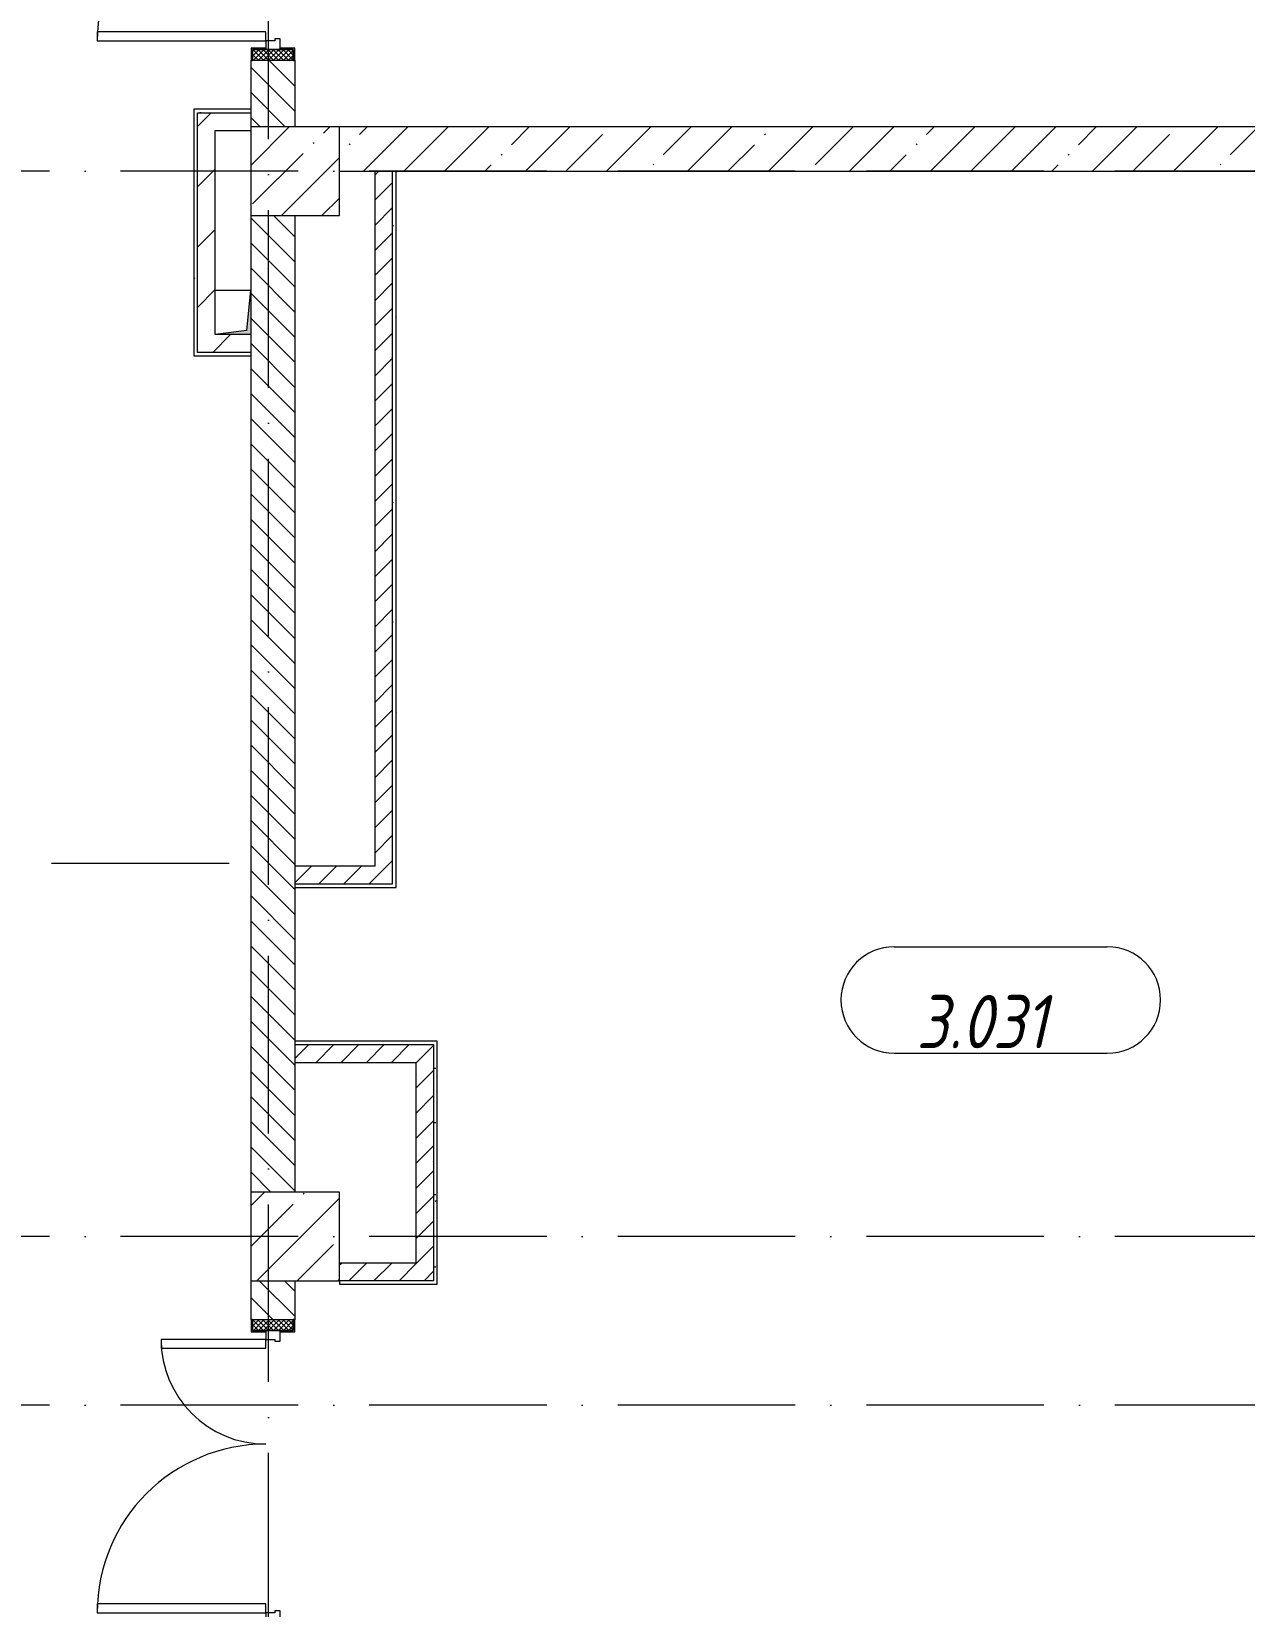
# Model space of a CAD drawing. Header units: millimetres. Extents: x -6467 to 106027, y -7090 to 195095.
# Drawn here: x 92125 to 98957, y 110860 to 119732 of the extents above; entities that cross this region are included whole.
import ezdxf

# ---------------------------------------------------------------- set-up
doc = ezdxf.new("R2010")
doc.units = ezdxf.units.MM
doc.linetypes.add('50_200_ШТРИХ_1Т_ш5_п1_п1_', pattern=[1400, 1000, -200, 0, -200])
for name, color, linetype, lineweight, true_color in [('A-AREA-IDEN-1', 7, 'Continuous', 9, 0xaaaaaa), ('A-GENM-1', 7, 'Continuous', 9, 0xaaaaaa), ('I-WALL-1', 7, 'Continuous', 5, 0x787878), ('M-EQPM-1', 7, 'Continuous', 9, 0xaaaaaa), ('M-EQPM-2', 7, 'Continuous', 9, 0xe2e2e2), ('Оси-3', 7, '50_200_ШТРИХ_1Т_ш5_п1_п1_', 9, 0xaaaaaa)]:
    doc.layers.add(name, color=color, linetype=linetype, lineweight=lineweight, true_color=true_color)
for name, color, linetype, lineweight in [('A-DOOR', 7, 'Continuous', 9), ('A-DOOR-2', 7, 'Continuous', 5), ('A-DOOR-FRAM', 7, 'Continuous', 9), ('A-DOOR-FRAM-2', 7, 'Continuous', 5), ('A-WALL', 7, 'Continuous', 5), ('A-WALL-FNSH-1', 7, 'Continuous', 5), ('I-WALL', 7, 'Continuous', 5), ('S-COLS', 7, 'Continuous', 9), ('S-COLS-1', 7, 'Continuous', 5)]:
    doc.layers.add(name, color=color, linetype=linetype, lineweight=lineweight)
doc.styles.add('ISOCPEUR_I_1', font='isocpeui.ttf', dxfattribs={"width": 0.85, "height": 2.5})
pattern_1 = [(0, (109.45, 102614.03), (406.4, 101.6), [6.706, -298.094, 6.706, -298.094, -1625.6]), (0, (109.45, 102614.03), (406.4, 101.6), [-609.6, 6.706, -602.894, 6.706, -298.094, -711.2]), (0, (109.45, 102614.03), (406.4, 101.6), [-1524, 6.706, -196.494, 6.706, -501.294]), (120, (261.85, 102664.83), (-291.18818, 301.15272), [6.706, -298.094, 6.706, -298.094, -1625.6]), (120, (261.85, 102664.83), (-291.18818, 301.15272), [-609.6, 6.706, -602.894, 6.706, -298.094, -711.2]), (120, (261.85, 102664.83), (-291.18818, 301.15272), [-1524, 6.706, -196.494, 6.706, -501.294]), (240, (312.65, 102868.03), (-115.21182, -402.75272), [6.706, -298.094, 6.706, -298.094, -1625.6]), (240, (312.65, 102868.03), (-115.21182, -402.75272), [-609.6, 6.706, -602.894, 6.706, -298.094, -711.2]), (240, (312.65, 102868.03), (-115.21182, -402.75272), [-1524, 6.706, -196.494, 6.706, -501.294])]
pattern_2 = [(45, (109.45, 102614.03), (-169.7056, 169.7056), [])]
pattern_3 = [(135, (1456.41, 189.685), (-14.14214, -14.14214), []), (225, (1456.41, 189.685), (14.14214, -14.14214), [])]
pattern_4 = [(45, (-666.384, 189.685), (-14.1421, 14.1421), []), (135, (-666.384, 189.685), (-14.1421, -14.1421), [])]
pattern_5 = [(45, (109.45, 102614.03), (-70.71068, 70.71068), [])]

# ---------------------------------------------------------------- blocks, each defined once
blk = doc.blocks.new('BSC_Колонна _Прямоугольная - 500х500-V43-АИ_План этажа Радиаторы_3')
at = {"layer": 'S-COLS-1'}
h = blk.add_hatch(dxfattribs=at)
h.set_pattern_fill('FP_72', color=256, style=0, pattern_type=2)
h.set_pattern_definition([(45, (-93500, -16331.04), (-228.0985, 228.0985), []), (45, (-93271.9, -16331.04), (-228.0985, 228.0985), [403.225, -80.645, 6.706, -73.939])])
h.paths.add_polyline_path([(-250, -250), (250, -250), (250, 250), (-250, 250)])
for p, q in [((250, 250), (-250, 250)), ((-250, 250), (-250, -250)), ((250, -250), (250, 250)), ((-250, -250), (250, -250))]:
    blk.add_line(p, q, dxfattribs=at)
blk = doc.blocks.new('BSC_Колонна _Прямоугольная - 500х500-V89-АИ_План этажа Радиаторы_3')
at = {"layer": 'S-COLS-1'}
h = blk.add_hatch(dxfattribs=at)
h.set_pattern_fill('FP_124', color=256, style=0, pattern_type=2)
h.set_pattern_definition([(45, (-93500, -10331.04), (-228.0985, 228.0985), []), (45, (-93271.9, -10331.04), (-228.0985, 228.0985), [403.225, -80.645, 6.706, -73.939])])
h.paths.add_polyline_path([(-250, -250), (250, -250), (250, 250), (-250, 250), (-250, -42.7)])
for p, q in [((250, 250), (-250, 250)), ((-250, 250), (-250, -250)), ((250, -250), (250, 250)), ((-250, -250), (250, -250))]:
    blk.add_line(p, q, dxfattribs=at)
blk = doc.blocks.new('Канал вертикальный прямоугольный - Шахта - значок проема-24087366-АИ_План этажа Радиаторы_3')
at = {"layer": 'M-EQPM-2'}
blk.add_hatch(color=256, dxfattribs=at).paths.add_polyline_path([(-100, 125), (-100, -125), (-77.5, 102.5), (100, 125)])
at = {"layer": 'M-EQPM-1'}
for p, q in [((-100, -125), (-100, 125)), ((-100, 125), (100, 125)), ((-77.5, 102.5), (-100, -125)), ((-77.5, 102.5), (100, 125)), ((100, 125), (100, -125)), ((100, -125), (-100, -125))]:
    blk.add_line(p, q, dxfattribs=at)
blk = doc.blocks.new('110_Дверь_СКБ_2Ст_Наружная1 - СОШ_Д-07_1760_1440_х2400мм_Все учебные помещения_ читальные залы-25567571-АИ_План этажа Радиаторы_3')
at = {"layer": 'A-DOOR-2'}
h = blk.add_hatch(dxfattribs=at)
h.set_pattern_fill('FP_117', color=256, style=0, pattern_type=2)
h.set_pattern_definition(pattern_3)
h.paths.add_polyline_path([(899.5, -115), (899.5, 115), (839.5, 115), (839.5, -115)])
at = {"layer": 'A-DOOR-FRAM-2'}
h = blk.add_hatch(dxfattribs=at)
h.set_pattern_fill('FP_118', color=256, style=0, pattern_type=2)
h.set_pattern_definition(pattern_4)
h.paths.add_polyline_path([(-800.5, -115), (-800.5, 115), (-860.5, 115), (-860.5, -115)])
at = {"layer": 'A-DOOR'}
for p, q in [((-750.5, 990), (-750.5, 40)), ((-700.5, 990), (-750.5, 990)), ((-700.5, 40), (-700.5, 990)), ((789.5, 630), (739.5, 630)), ((739.5, 630), (739.5, 40)), ((789.5, 40), (789.5, 630)), ((-750.5, 40), (-700.5, 40)), ((739.5, 40), (789.5, 40))]:
    blk.add_line(p, q, dxfattribs=at)
at = {"layer": 'A-DOOR-2'}
for p, q in [((-792.5, 123), (-862.5, 123)), ((-862.5, 123), (-862.5, 115)), ((-862.5, 115), (-800.5, 115)), ((-800.5, 115), (-800.5, 40)), ((-792.5, 40), (-792.5, 123)), ((901.5, 123), (831.5, 123)), ((831.5, 123), (831.5, 40)), ((839.5, 40), (839.5, 115)), ((839.5, 115), (901.5, 115)), ((901.5, 115), (901.5, 123)), ((-800.5, 40), (-792.5, 40)), ((831.5, 40), (839.5, 40)), ((-792.5, -40), (-800.5, -40)), ((-800.5, -40), (-800.5, -115)), ((-792.5, -123), (-792.5, -40)), ((839.5, -40), (831.5, -40)), ((831.5, -40), (831.5, -123)), ((839.5, -115), (839.5, -40)), ((-862.5, -115), (-862.5, -123)), ((-800.5, -115), (-862.5, -115)), ((-862.5, -123), (-792.5, -123)), ((831.5, -123), (901.5, -123)), ((901.5, -115), (839.5, -115)), ((901.5, -123), (901.5, -115))]:
    blk.add_line(p, q, dxfattribs=at)
for centre, radius, start, end in [((-750.5, 40), 950, 0, 90), ((789.5, 40), 590, 90, 180)]:
    blk.add_arc(centre, radius, start, end, dxfattribs=at)
at = {"layer": 'A-DOOR-FRAM'}
for p, q in [((-800.5, 115), (-860.5, 115)), ((-860.5, 115), (-860.5, -115)), ((-800.5, -115), (-800.5, 115)), ((899.5, 115), (839.5, 115)), ((839.5, 115), (839.5, -115)), ((899.5, -115), (899.5, 115)), ((-750.5, 40), (-800.5, 40)), ((-800.5, 40), (-800.5, -40)), ((-750.5, -10), (-750.5, 40)), ((789.5, 40), (789.5, -10)), ((839.5, 40), (789.5, 40)), ((839.5, -40), (839.5, 40)), ((-800.5, -40), (-740.5, -40)), ((-740.5, -10), (-750.5, -10)), ((-740.5, -40), (-740.5, -10)), ((789.5, -10), (779.5, -10)), ((779.5, -10), (779.5, -40)), ((779.5, -40), (839.5, -40)), ((-860.5, -115), (-800.5, -115)), ((839.5, -115), (899.5, -115))]:
    blk.add_line(p, q, dxfattribs=at)
blk = doc.blocks.new('110_Дверь_СКБ_2Ст_Наружная1 - СОШ_Д-07_1760_1440_х2400мм_Все учебные помещения_ читальные залы-26087121-АИ_План этажа Радиаторы_3')
at = {"layer": 'A-DOOR-2'}
h = blk.add_hatch(dxfattribs=at)
h.set_pattern_fill('FP_117', color=256, style=0, pattern_type=2)
h.set_pattern_definition(pattern_3)
h.paths.add_polyline_path([(839.5, -115), (899.5, -115), (899.5, 115), (839.5, 115)])
at = {"layer": 'A-DOOR-FRAM-2'}
h = blk.add_hatch(dxfattribs=at)
h.set_pattern_fill('FP_118', color=256, style=0, pattern_type=2)
h.set_pattern_definition(pattern_4)
h.paths.add_polyline_path([(-860.5, -115), (-800.5, -115), (-800.5, 115), (-860.5, 115)])
at = {"layer": 'A-DOOR'}
for p, q in [((-750.5, 990), (-750.5, 40)), ((-700.5, 990), (-750.5, 990)), ((-700.5, 40), (-700.5, 990)), ((789.5, 630), (739.5, 630)), ((739.5, 630), (739.5, 40)), ((789.5, 40), (789.5, 630)), ((-750.5, 40), (-700.5, 40)), ((739.5, 40), (789.5, 40))]:
    blk.add_line(p, q, dxfattribs=at)
at = {"layer": 'A-DOOR-2'}
for p, q in [((-792.5, 123), (-862.5, 123)), ((-862.5, 123), (-862.5, 115)), ((-862.5, 115), (-800.5, 115)), ((-800.5, 115), (-800.5, 40)), ((-792.5, 40), (-792.5, 123)), ((901.5, 123), (831.5, 123)), ((831.5, 123), (831.5, 40)), ((839.5, 40), (839.5, 115)), ((839.5, 115), (901.5, 115)), ((901.5, 115), (901.5, 123)), ((-800.5, 40), (-792.5, 40)), ((831.5, 40), (839.5, 40)), ((-792.5, -40), (-800.5, -40)), ((-800.5, -40), (-800.5, -115)), ((-792.5, -123), (-792.5, -40)), ((839.5, -40), (831.5, -40)), ((831.5, -40), (831.5, -123)), ((839.5, -115), (839.5, -40)), ((-862.5, -115), (-862.5, -123)), ((-800.5, -115), (-862.5, -115)), ((-862.5, -123), (-792.5, -123)), ((831.5, -123), (901.5, -123)), ((901.5, -115), (839.5, -115)), ((901.5, -123), (901.5, -115))]:
    blk.add_line(p, q, dxfattribs=at)
for centre, radius, start, end in [((-750.5, 40), 950, 0, 90), ((789.5, 40), 590, 90, 180)]:
    blk.add_arc(centre, radius, start, end, dxfattribs=at)
at = {"layer": 'A-DOOR-FRAM'}
for p, q in [((-800.5, 115), (-860.5, 115)), ((-860.5, 115), (-860.5, -115)), ((-800.5, -115), (-800.5, 115)), ((899.5, 115), (839.5, 115)), ((839.5, 115), (839.5, -115)), ((899.5, -115), (899.5, 115)), ((-750.5, 40), (-800.5, 40)), ((-800.5, 40), (-800.5, -40)), ((-750.5, -10), (-750.5, 40)), ((789.5, 40), (789.5, -10)), ((839.5, 40), (789.5, 40)), ((839.5, -40), (839.5, 40)), ((-800.5, -40), (-740.5, -40)), ((-740.5, -10), (-750.5, -10)), ((-740.5, -40), (-740.5, -10)), ((789.5, -10), (779.5, -10)), ((779.5, -10), (779.5, -40)), ((779.5, -40), (839.5, -40)), ((-860.5, -115), (-800.5, -115)), ((839.5, -115), (899.5, -115))]:
    blk.add_line(p, q, dxfattribs=at)
blk = doc.blocks.new('АР_Перемычка1 - АР_Перемычка-25567629-АИ_План этажа Радиаторы_3')
at = {"layer": 'A-GENM-1'}
blk.add_line((-350, -125), (-343, -125), dxfattribs=at)
blk = doc.blocks.new('AAR_СКБ_Марка_помещения_1_5 ммп - Номер-27962133-АИ_План этажа Радиаторы_3')
at = {"layer": 'A-AREA-IDEN-1'}
for p, q in [((-2.987, 3), (3.013, 3)), ((-2.987, 0), (3.013, 0))]:
    blk.add_line(p, q, dxfattribs=at)
for centre, start, end in [((-2.987, 1.5), 90, 270), ((3.013, 1.5), 270, 90)]:
    blk.add_arc(centre, 1.5, start, end, dxfattribs=at)

msp = doc.modelspace()

# ---------------------------------------------------------------- hatches: boundary and pattern name
at = {"layer": 'A-WALL'}
h = msp.add_hatch(dxfattribs=at)
h.set_pattern_fill('FP_1', color=256, style=0, pattern_type=2)
h.set_pattern_definition([(45, (109.45, 102614.03), (-228.0985, 228.0985), []), (45, (337.55, 102614.03), (-228.0985, 228.0985), [403.225, -80.645, 6.706, -73.939])])
h.paths.add_polyline_path([(101359.4, 118945.1), (101359.4, 119195.1), (93859.4, 119195.1), (93859.4, 118945.1), (101298.3, 118945.1)])
at = {"layer": 'I-WALL'}
h = msp.add_hatch(dxfattribs=at)
h.set_pattern_fill('FP_2', color=256, style=0, pattern_type=2)
h.set_pattern_definition([(135, (109.45, 102614.03), (-70.71068, -70.71068), [])])
h.paths.add_polyline_path([(93607.1, 101195.1), (93609.4, 101195.1), (93607.4, 101718.1), (93359.4, 101718.1), (93359.4, 101195.1)])
h.paths.add_polyline_path([(93369.4, 103480.1), (93609.4, 103482.1), (93607.4, 103695.1), (93359.4, 103695.1), (93361.4, 103482.1), (93369.4, 103482.1)])
h.paths.add_polyline_path([(93609.4, 104195.1), (93609.4, 107895.1), (93359.4, 107895.1), (93359.4, 104195.1), (93401.8, 104195.1)])
h.paths.add_polyline_path([(93609.4, 108595.1), (93609.4, 108885.1), (93359.4, 108885.1), (93359.4, 108595.1), (93524.4, 108595.1)])
h.paths.add_polyline_path([(93609.4, 109585.1), (93609.4, 109695.1), (93359.4, 109695.1), (93359.4, 109585.1), (93524.4, 109585.1)])
h.paths.add_polyline_path([(93359.4, 110195.1), (93609.4, 110195.1), (93607.4, 110713.1), (93359.4, 110713.1)])
h.paths.add_polyline_path([(93539.4, 112475.1), (93609.4, 112477.1), (93607.4, 112695.1), (93359.4, 112695.1), (93361.4, 112477.1), (93429.4, 112475.1)])
h.paths.add_polyline_path([(93433.4, 113195.1), (93609.4, 113195.1), (93609.4, 118695.1), (93359.4, 118695.1), (93359.4, 113195.1), (93432.8, 113195.1)])
h.paths.add_polyline_path([(93599.4, 119195.1), (93609.4, 119195.1), (93607.4, 119568.1), (93359.4, 119568.1), (93359.4, 119195.1), (93553.2, 119195.1)])
h.paths.add_polyline_path([(93361.4, 121330.1), (93361.4, 121332.1), (93609.4, 121332.1), (93609.4, 121695.1), (93359.4, 121695.1), (93359.4, 121330.1)])
h.paths.add_polyline_path([(93359.4, 122195.1), (93609.4, 122195.1), (93609.4, 127695.1), (93359.4, 127695.1), (93359.4, 126965)])
h.paths.add_polyline_path([(93561, 128195.1), (93609.4, 128195.1), (93607.4, 128713.1), (93359.4, 128713.1), (93359.4, 128195.1)])
h.paths.add_polyline_path([(93609.4, 130475.1), (93607.4, 130695.1), (93359.4, 130695.1), (93361.4, 130477.1), (93607.4, 130475.1)])
h.paths.add_polyline_path([(93436.4, 131195.1), (93609.4, 131195.1), (93609.4, 136695.1), (93359.4, 136695.1), (93359.4, 131195.1), (93433.2, 131195.1)])
h.paths.add_polyline_path([(93374.2, 137195.1), (93609.4, 137195.1), (93607.4, 137388.1), (93359.4, 137388.1), (93361.4, 137195.1), (93369.4, 137195.1)])
h.paths.add_polyline_path([(93607.4, 139150.1), (93609.4, 139152.1), (93609.4, 139695.1), (93359.4, 139695.1), (93361.4, 139152.1), (93607.4, 139152.1)])
h.paths.add_polyline_path([(93450.1, 140195.1), (93609.4, 140195.1), (93609.4, 145045.1), (93359.4, 145045.1), (93359.4, 140195.1), (93447, 140195.1)])
h.paths.add_polyline_path([(93359.4, 145545.1), (93609.4, 145545.1), (93607.4, 146908.1), (93359.4, 146908.1), (93359.4, 146652.6)])
h.paths.add_polyline_path([(93539.4, 148670.1), (93609.4, 148672.1), (93607.4, 148895.1), (93359.4, 148895.1), (93361.4, 148672.1), (93429.4, 148670.1)])
h = msp.add_hatch(dxfattribs=at)
h.set_pattern_fill('FP_4', color=256, style=0, pattern_type=2)
h.set_pattern_definition(pattern_2)
h.paths.add_polyline_path([(93359.4, 119174.6), (93359.4, 119274.6), (93059.4, 119274.6), (93059.4, 119174.6), (93159.4, 119174.6)])
h = msp.add_hatch(dxfattribs=at)
h.set_pattern_fill('FP_4', color=256, style=0, pattern_type=2)
h.set_pattern_definition(pattern_2)
h.paths.add_polyline_path([(93059.4, 118024.6), (93159.4, 118024.6), (93159.4, 119174.6), (93059.4, 119174.6), (93059.4, 118047.1)])
h = msp.add_hatch(dxfattribs=at)
h.set_pattern_fill('FP_5', color=256, style=0, pattern_type=2)
h.set_pattern_definition(pattern_5)
h.paths.add_polyline_path([(94158.7, 115030.1), (94158.7, 118945.1), (94058.7, 118945.1), (94058.7, 115030.1)])
h = msp.add_hatch(dxfattribs=at)
h.set_pattern_fill('FP_4', color=256, style=0, pattern_type=2)
h.set_pattern_definition(pattern_2)
h.paths.add_polyline_path([(93059.4, 117924.6), (93359.4, 117924.6), (93359.4, 118024.6), (93059.4, 118024.6), (93059.4, 118011.9)])
h = msp.add_hatch(dxfattribs=at)
h.set_pattern_fill('FP_5', color=256, style=0, pattern_type=2)
h.set_pattern_definition(pattern_5)
h.paths.add_polyline_path([(93609.4, 114930.1), (94158.7, 114930.1), (94158.7, 115030.1), (93609.4, 115030.1)])
h = msp.add_hatch(dxfattribs=at)
h.set_pattern_fill('FP_5', color=256, style=0, pattern_type=2)
h.set_pattern_definition(pattern_5)
h.paths.add_polyline_path([(94289.4, 113925.1), (94389.4, 113925.1), (94389.4, 114025.1), (93609.4, 114025.1), (93609.4, 113925.1)])
h = msp.add_hatch(dxfattribs=at)
h.set_pattern_fill('FP_5', color=256, style=0, pattern_type=2)
h.set_pattern_definition(pattern_5)
h.paths.add_polyline_path([(94389.4, 112695.1), (94389.4, 113925.1), (94289.4, 113925.1), (94289.4, 112695.1)])
h = msp.add_hatch(dxfattribs=at)
h.set_pattern_fill('FP_5', color=256, style=0, pattern_type=2)
h.set_pattern_definition(pattern_5)
h.paths.add_polyline_path([(94289.4, 112695.1), (94289.4, 112795.1), (93859.4, 112795.1), (93859.4, 112695.1)])
at = {"layer": 'I-WALL-1'}
h = msp.add_hatch(dxfattribs=at)
h.set_pattern_fill('FP_3', color=256, style=0, pattern_type=2)
h.set_pattern_definition(pattern_1)
h.paths.add_polyline_path([(93359.4, 119274.6), (93359.4, 119294.6), (93039.4, 119294.6), (93039.4, 119274.6), (93059.4, 119274.6)])
h = msp.add_hatch(dxfattribs=at)
h.set_pattern_fill('FP_3', color=256, style=0, pattern_type=2)
h.set_pattern_definition(pattern_1)
h.paths.add_polyline_path([(93039.4, 117924.6), (93059.4, 117924.6), (93059.4, 119274.6), (93039.4, 119274.6), (93039.4, 118024.6)])
h = msp.add_hatch(dxfattribs=at)
h.set_pattern_fill('FP_3', color=256, style=0, pattern_type=2)
h.set_pattern_definition(pattern_1)
h.paths.add_polyline_path([(94158.7, 114930.1), (94178.7, 114930.1), (94178.7, 118945.1), (94158.7, 118945.1), (94158.7, 115030.1)])
h = msp.add_hatch(dxfattribs=at)
h.set_pattern_fill('FP_3', color=256, style=0, pattern_type=2)
h.set_pattern_definition(pattern_1)
h.paths.add_polyline_path([(93359.4, 117904.6), (93359.4, 117924.6), (93039.4, 117924.6), (93039.4, 117904.6)])
h = msp.add_hatch(dxfattribs=at)
h.set_pattern_fill('FP_3', color=256, style=0, pattern_type=2)
h.set_pattern_definition(pattern_1)
h.paths.add_polyline_path([(93609.4, 114910.1), (94178.7, 114910.1), (94178.7, 114930.1), (93609.4, 114930.1)])
h = msp.add_hatch(dxfattribs=at)
h.set_pattern_fill('FP_3', color=256, style=0, pattern_type=2)
h.set_pattern_definition(pattern_1)
h.paths.add_polyline_path([(94389.4, 114025.1), (94409.4, 114025.1), (94409.4, 114045.1), (93609.4, 114045.1), (93609.4, 114025.1)])
h = msp.add_hatch(dxfattribs=at)
h.set_pattern_fill('FP_3', color=256, style=0, pattern_type=2)
h.set_pattern_definition(pattern_1)
h.paths.add_polyline_path([(94389.4, 112675.1), (94409.4, 112675.1), (94409.4, 114025.1), (94389.4, 114025.1), (94389.4, 112695.1)])
h = msp.add_hatch(dxfattribs=at)
h.set_pattern_fill('FP_3', color=256, style=0, pattern_type=2)
h.set_pattern_definition(pattern_1)
h.paths.add_polyline_path([(94289.4, 112675.1), (94389.4, 112675.1), (94389.4, 112695.1), (93859.4, 112695.1), (93859.4, 112675.1)])

# ---------------------------------------------------------------- linework, layer by layer
at = {"layer": 'A-WALL'}
for p, q in [((93359.4, 119570.1), (93359.4, 119195.1)), ((93609.4, 119195.1), (93609.4, 119570.1)), ((93059.4, 119274.6), (93359.4, 119274.6)), ((93059.4, 117924.6), (93059.4, 119274.6)), ((101359.4, 119195.1), (93859.4, 119195.1)), ((93859.4, 118945.1), (101359.4, 118945.1)), ((94158.7, 114930.1), (94158.7, 118945.1)), ((93359.4, 118695.1), (93359.4, 118274.6)), ((93609.4, 113195.1), (93609.4, 118695.1)), ((93359.4, 118024.6), (93359.4, 113195.1)), ((93359.4, 117924.6), (93059.4, 117924.6)), ((93609.4, 114930.1), (94158.7, 114930.1)), ((93609.4, 114025.1), (94389.4, 114025.1)), ((94389.4, 114025.1), (94389.4, 112695.1)), ((93359.4, 112695.1), (93359.4, 112475.1)), ((93609.4, 112475.1), (93609.4, 112695.1)), ((94389.4, 112695.1), (93859.4, 112695.1))]:
    msp.add_line(p, q, dxfattribs=at)
at = {"layer": 'A-WALL-FNSH-1'}
for p, q in [((93359.4, 119294.6), (93039.4, 119294.6)), ((93039.4, 119294.6), (93039.4, 117904.6)), ((93159.4, 119174.6), (93359.4, 119174.6)), ((93159.4, 118024.6), (93159.4, 119174.6)), ((94058.7, 118945.1), (94058.7, 115030.1)), ((94178.7, 114910.1), (94178.7, 118945.1)), ((93039.4, 117904.6), (93359.4, 117904.6)), ((94058.7, 115030.1), (93609.4, 115030.1)), ((93609.4, 114910.1), (94178.7, 114910.1)), ((94409.4, 114045.1), (93609.4, 114045.1)), ((94409.4, 112675.1), (94409.4, 114045.1)), ((93609.4, 113925.1), (94289.4, 113925.1)), ((94289.4, 113925.1), (94289.4, 112795.1)), ((94289.4, 112795.1), (93859.4, 112795.1)), ((93859.4, 112695.1), (93859.4, 112675.1)), ((93859.4, 112675.1), (94409.4, 112675.1))]:
    msp.add_line(p, q, dxfattribs=at)
at = {"layer": 'Оси-3'}
for p, q in [((93459.4, 96724.3), (93459.4, 193895)), ((104827.4, 118945.1), (67059.2, 118945.1)), ((93237.5, 115045.1), (67059.2, 115045.1)), ((104827.4, 112945.1), (82690.7, 112945.1)), ((104827.4, 111995.1), (-5157.9, 111995.1))]:
    msp.add_line(p, q, dxfattribs=at)

# ---------------------------------------------------------------- block references
at = {"layer": 'A-AREA-IDEN-1', "xscale": 199.9999999999999, "yscale": 199.9999999999999, "zscale": 199.9999999999999}
msp.add_blockref('AAR_СКБ_Марка_помещения_1_5 ммп - Номер-27962133-АИ_План этажа Радиаторы_3', (97581.3, 113976.7), dxfattribs=at)
at = {"layer": 'A-DOOR-2', "rotation": 89.9999999999999}
for name, p in [('110_Дверь_СКБ_2Ст_Наружная1 - СОШ_Д-07_1760_1440_х2400мм_Все учебные помещения_ читальные залы-25567571-АИ_План этажа Радиаторы_3', (93484.4, 120430.6)), ('110_Дверь_СКБ_2Ст_Наружная1 - СОШ_Д-07_1760_1440_х2400мм_Все учебные помещения_ читальные залы-26087121-АИ_План этажа Радиаторы_3', (93484.4, 111575.6))]:
    msp.add_blockref(name, p, dxfattribs=at)
at = {"layer": 'A-GENM-1', "rotation": 89.9999999999999}
msp.add_blockref('АР_Перемычка1 - АР_Перемычка-25567629-АИ_План этажа Радиаторы_3', (93484.4, 119570.1), dxfattribs=at)
at = {"layer": 'M-EQPM-1', "rotation": 180}
msp.add_blockref('Канал вертикальный прямоугольный - Шахта - значок проема-24087366-АИ_План этажа Радиаторы_3', (93259.4, 118149.6), dxfattribs=at)
at = {"layer": 'S-COLS'}
for name, p in [('BSC_Колонна _Прямоугольная - 500х500-V43-АИ_План этажа Радиаторы_3', (93609.4, 118945.1)), ('BSC_Колонна _Прямоугольная - 500х500-V89-АИ_План этажа Радиаторы_3', (93609.4, 112945.1))]:
    msp.add_blockref(name, p, dxfattribs=at)

# ---------------------------------------------------------------- texts
at = {"layer": 'A-AREA-IDEN-1', "insert": (97477, 114004.9), "char_height": 300, "width": 900, "attachment_point": 8, "line_spacing_factor": 1.139951, "style": 'ISOCPEUR_I_1'}
msp.add_mtext('\\pxqc,t8.46667,16.93333,25.4,33.86667,42.33333,50.8,59.26667,67.73333,76.2,84.66667,93.13333,101.6,110.06667,118.53333,127,135.46667,143.93333,152.4,160.86667,169.33333,177.8,186.26667,194.73333,203.2,211.66667,220.13333,228.6,237.06667,245.53333,254,262.46667,270.93333;{3.031}', dxfattribs=at)

doc.saveas('drawing.dxf')
